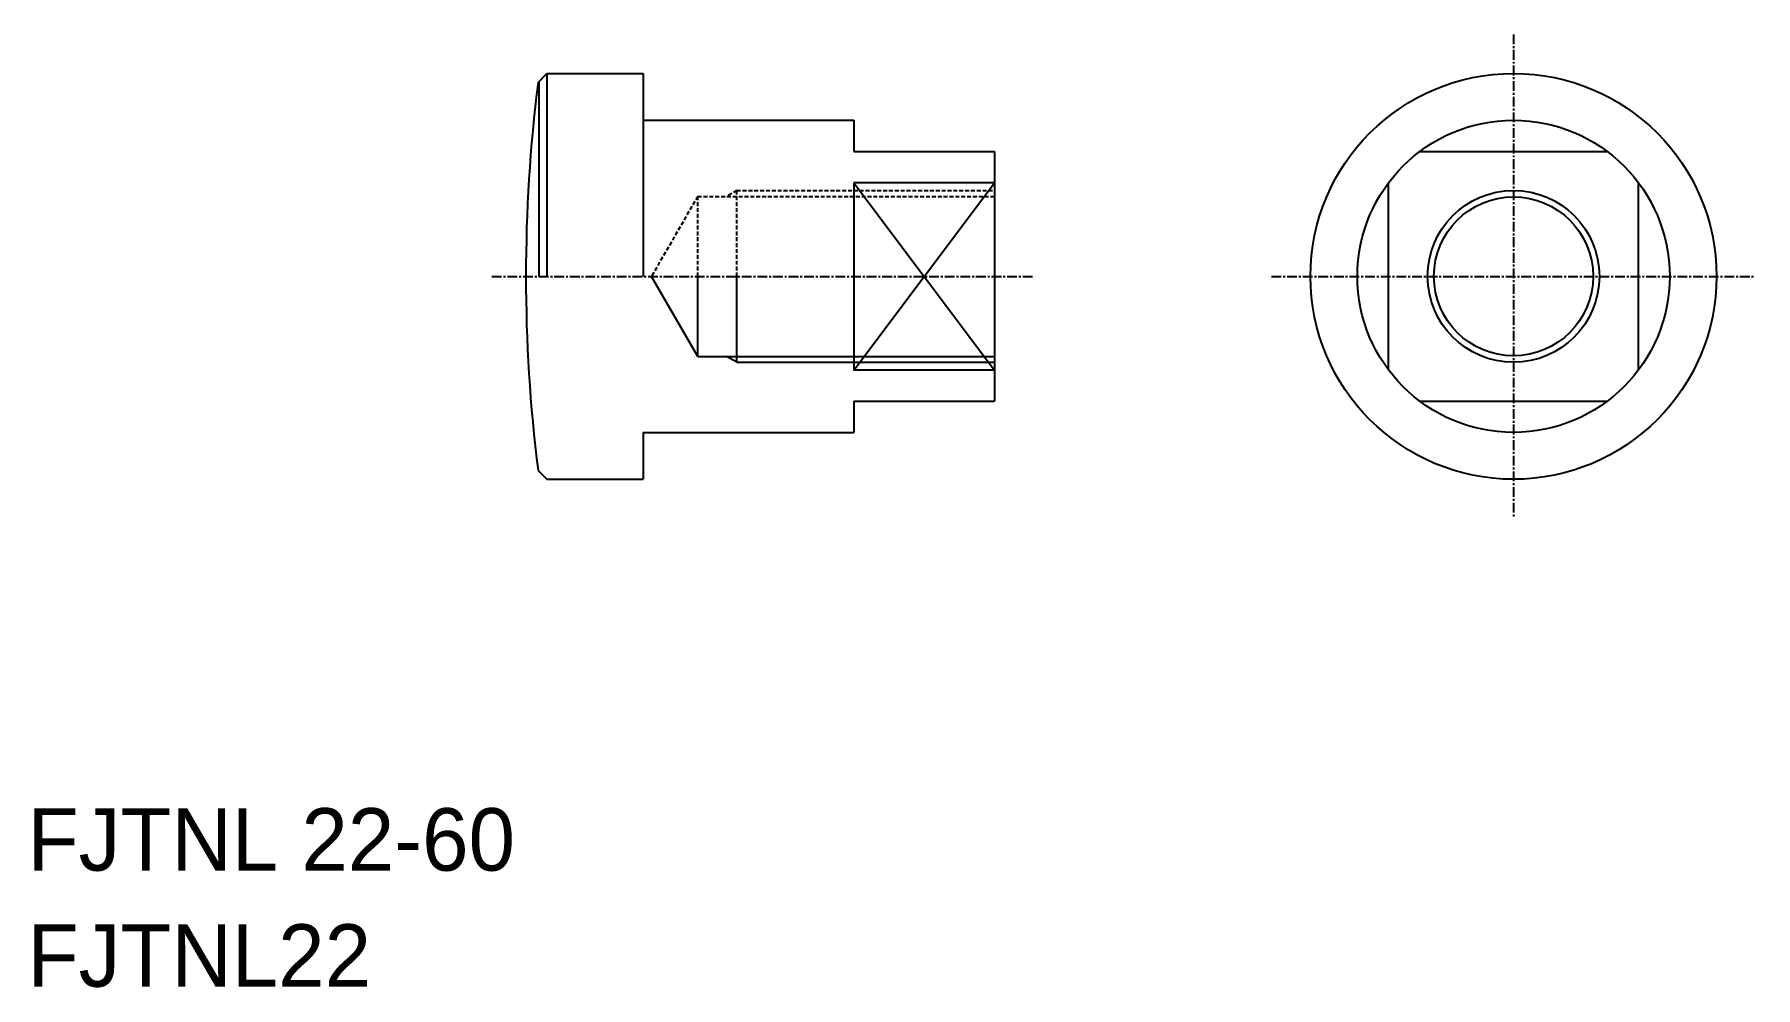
# Model space of a CAD drawing. Extents: x 249 to 469, y -9 to 114.
import ezdxf

# ---------------------------------------------------------------- set-up
doc = ezdxf.new("R2010")
doc.units = 0
doc.linetypes.add('CENTER', pattern=[2, 1.25, -0.25, 0.25, -0.25])
doc.linetypes.add('DASHED', pattern=[0.75, 0.5, -0.25])
doc.layers.get('0').update_dxf_attribs({"linetype": 'CONTINUOUS'})
doc.layers.add('CENTER', color=1, linetype='CENTER')

msp = doc.modelspace()

# ---------------------------------------------------------------- linework, layer by layer
for p, q in [((313.14, 107.4), (314.29, 108.55)), ((314.29, 108.55), (326.59, 108.55)), ((314.29, 108.55), (314.29, 82.55)), ((326.59, 108.55), (326.59, 82.55)), ((313.29, 82.55), (313.29, 107.55)), ((326.59, 102.55), (353.59, 102.55)), ((353.59, 102.55), (353.59, 98.55)), ((353.59, 98.55), (371.59, 98.55)), ((371.59, 98.55), (371.59, 66.55)), ((371.59, 90.55), (371.59, 90.55)), ((333.59, 72.3), (327.68, 82.55)), ((333.59, 72.3), (333.59, 82.55)), ((338.59, 71.55), (338.59, 82.55)), ((371.59, 82.55), (371.59, 82.55)), ((333.59, 72.3), (371.59, 72.3)), ((353.59, 66.55), (371.59, 66.55)), ((353.59, 66.55), (353.59, 62.55)), ((326.59, 62.55), (326.59, 56.55)), ((326.59, 62.55), (353.59, 62.55)), ((313.14, 57.69), (314.29, 56.55)), ((314.29, 56.55), (326.59, 56.55))]:
    msp.add_line(p, q)
at = {"color": 7, "linetype": 'CONTINUOUS'}
for p, q in [((426.07, 98.55), (450.07, 98.55)), ((353.59, 94.55), (353.59, 70.55)), ((371.59, 94.55), (353.59, 94.55)), ((353.59, 94.55), (371.59, 70.55)), ((353.59, 70.55), (371.59, 94.55)), ((371.59, 94.55), (371.59, 70.55)), ((422.07, 70.55), (422.07, 94.55)), ((454.07, 70.55), (454.07, 94.55)), ((371.59, 70.55), (353.59, 70.55)), ((426.07, 66.55), (450.07, 66.55))]:
    msp.add_line(p, q, dxfattribs=at)
at = {"color": 3, "linetype": 'DASHED'}
for p, q in [((333.59, 92.8), (327.68, 82.55)), ((333.59, 92.8), (371.59, 92.8)), ((333.59, 82.55), (333.59, 92.8)), ((338.59, 93.55), (337.3, 92.8)), ((338.59, 93.55), (371.59, 93.55)), ((338.59, 82.55), (338.59, 93.55))]:
    msp.add_line(p, q, dxfattribs=at)
at = {"color": 3, "linetype": 'CONTINUOUS'}
for q in [(337.3, 72.3), (371.59, 71.55)]:
    msp.add_line((338.59, 71.55), q, dxfattribs=at)
at = {"color": 7, "linetype": 'CONTINUOUS'}
for radius in [26, 20, 10.19]:
    msp.add_circle((438.07, 82.55), radius, dxfattribs=at)
at = {"color": 3}
msp.add_circle((438.07, 82.55), 11, dxfattribs=at)
msp.add_arc((511.59, 82.55), 200, 172.8617, 187.1383)
at = {"layer": 'CENTER', "color": 1, "linetype": 'CENTER'}
for p, q in [((438.07, 113.55), (438.07, 51.55)), ((307.23, 82.55), (376.59, 82.55)), ((407.07, 82.55), (469.07, 82.55))]:
    msp.add_line(p, q, dxfattribs=at)

# ---------------------------------------------------------------- texts
for s, p in [('FJTNL 22-60', (247.77, 6.41)), ('FJTNL22', (247.77, -8.46))]:
    msp.add_text(s, height=8).set_placement(p)

doc.saveas('drawing.dxf')
